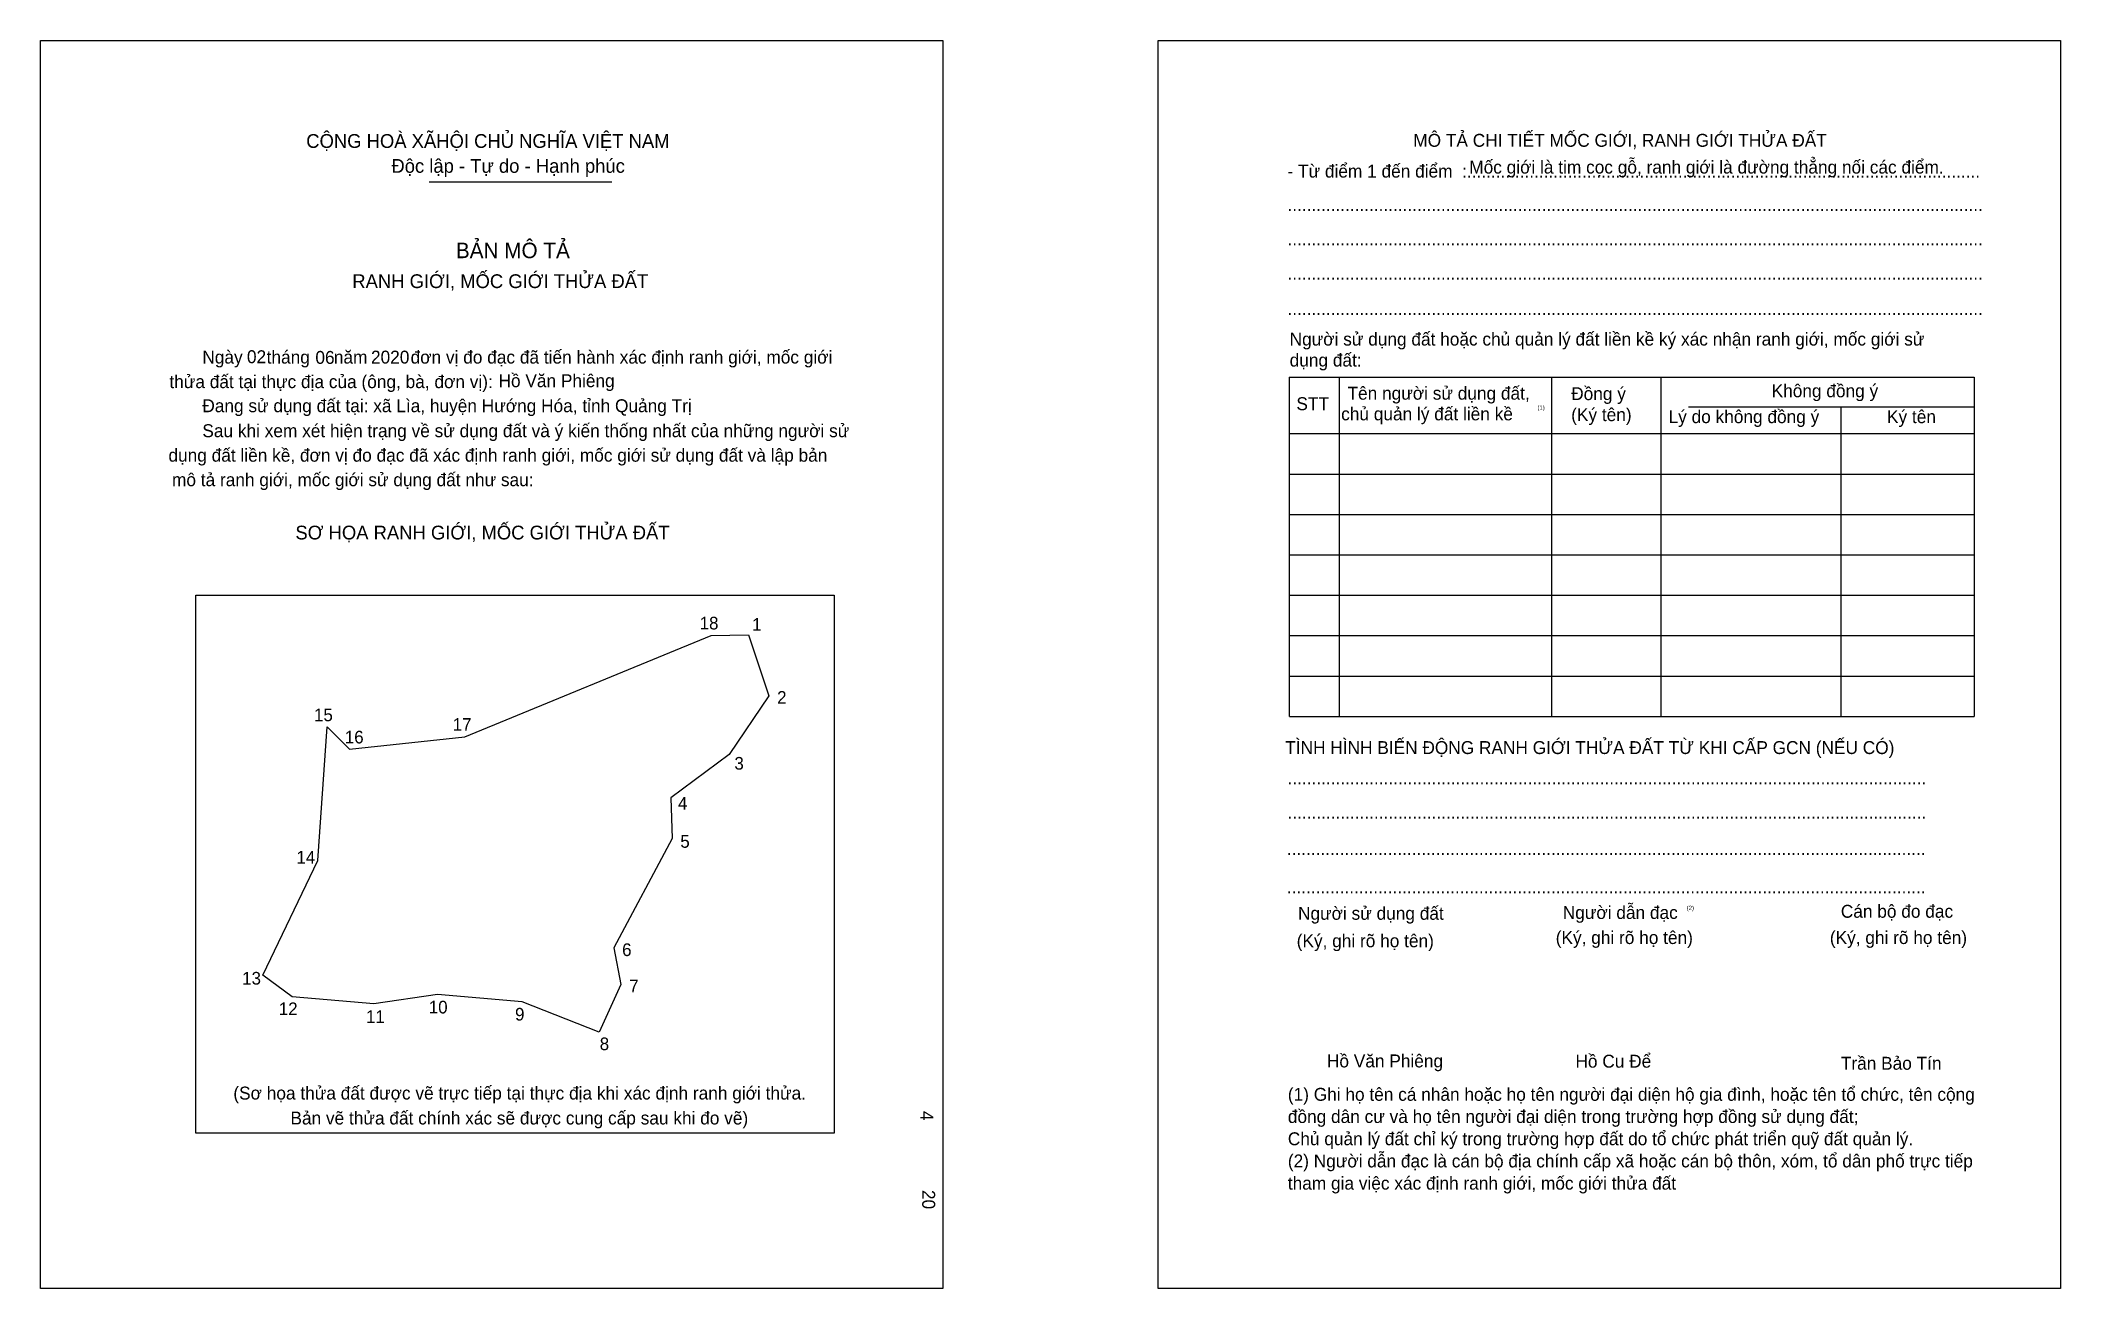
# Model space of a CAD drawing. Extents: x 550461 to 551012, y 1825858 to 1826198.
import ezdxf

# ---------------------------------------------------------------- set-up
doc = ezdxf.new("R2010")
doc.units = 0
for name, color, linetype in [('bmtKhungInTrang1', 7, 'Continuous'), ('bmtKhungInTrang2', 7, 'Continuous'), ('bmtNoiDung', 7, 'Continuous'), ('bmtTemplate', 7, 'Continuous'), ('CanhThua', 7, 'Continuous'), ('SoHieuDinhThua', 7, 'Continuous')]:
    doc.layers.add(name, color=color, linetype=linetype)

msp = doc.modelspace()

# ---------------------------------------------------------------- linework, layer by layer
at = {"layer": 'bmtKhungInTrang1'}
msp.add_lwpolyline([(550460.89, 1826198.29), (550706.87, 1826198.29), (550706.87, 1825858.07), (550460.89, 1825858.07)], close=True, dxfattribs=at)
at = {"layer": 'bmtKhungInTrang2'}
msp.add_lwpolyline([(550765.53, 1826198.29), (551011.51, 1826198.29), (551011.51, 1825858.07), (550765.53, 1825858.07)], close=True, dxfattribs=at)
at = {"layer": 'bmtTemplate'}
for p, q in [((550566.89, 1826159.73), (550616.63, 1826159.73)), ((550814.87, 1826106.52), (550814.87, 1826014.03)), ((550872.74, 1826106.52), (550872.74, 1826014.03)), ((550902.51, 1826106.63), (550902.51, 1826014.03)), ((550987.96, 1826106.52), (550987.96, 1826014.03)), ((550910.06, 1826098.38), (550987.96, 1826098.38)), ((550801.38, 1826091.11), (550987.96, 1826091.11)), ((550801.38, 1826080.1), (550987.96, 1826080.1)), ((550801.38, 1826069.09), (550987.96, 1826069.09)), ((550801.38, 1826058.08), (550987.96, 1826058.08)), ((550801.38, 1826047.07), (550987.96, 1826047.07)), ((550801.38, 1826036.05), (550987.96, 1826036.05)), ((550801.38, 1826025.04), (550987.96, 1826025.04)), ((550801.38, 1826014.03), (550987.96, 1826014.03))]:
    msp.add_line(p, q, dxfattribs=at)
for points in [[(550801.26, 1826106.52), (550987.96, 1826106.52)], [(550801.26, 1826106.52), (550801.26, 1826014.03)], [(550951.64, 1826098.27), (550951.64, 1826014.03)]]:
    msp.add_lwpolyline(points, dxfattribs=at)
msp.add_lwpolyline([(550503.21, 1825900.44), (550503.21, 1826047.05), (550677.26, 1826047.05), (550677.26, 1825900.44)], close=True, dxfattribs=at)
at = {"layer": 'CanhThua'}
for p, q in [((550576.55, 1826008.49), (550643.69, 1826036.08)), ((550643.69, 1826036.08), (550653.86, 1826036.29)), ((550653.86, 1826036.29), (550659.45, 1826019.65)), ((550659.45, 1826019.65), (550648.62, 1826003.63)), ((550536.47, 1825974.77), (550539.06, 1826011.22)), ((550539.06, 1826011.22), (550545.16, 1826005.14)), ((550545.16, 1826005.14), (550576.55, 1826008.49)), ((550648.62, 1826003.63), (550632.74, 1825991.85)), ((550632.74, 1825991.85), (550633.05, 1825980.74)), ((550633.05, 1825980.74), (550617.2, 1825950.96)), ((550521.56, 1825943.49), (550536.47, 1825974.77)), ((550617.2, 1825950.96), (550619.11, 1825940.95)), ((550529.53, 1825937.56), (550521.56, 1825943.49)), ((550551.74, 1825935.65), (550529.53, 1825937.56)), ((550569.1, 1825938.24), (550551.74, 1825935.65)), ((550592.21, 1825936.2), (550569.1, 1825938.24)), ((550619.11, 1825940.95), (550613.18, 1825927.98)), ((550613.18, 1825927.98), (550592.21, 1825936.2))]:
    msp.add_line(p, q, dxfattribs=at)

# ---------------------------------------------------------------- texts
at = {"layer": 'bmtNoiDung'}
for s, height, p in [('02', 3.52, (550517.18, 1826110.31)), ('06', 3.52, (550535.84, 1826110.12)), ('2020', 3.52, (550550.99, 1826110.2)), ('Hồ Văn Phiêng', 3.5195, (550585.75, 1826103.77)), ('Hồ Văn Phiêng', 3.5195, (550811.54, 1825918.36))]:
    msp.add_text(s, height=height, dxfattribs=at).set_placement(p)
for s, p in [('4', (550700.74, 1825906.5)), ('20', (550701.24, 1825884.96))]:
    msp.add_text(s, height=3.52, rotation=270, dxfattribs=at).set_placement(p)
at = {"layer": 'bmtTemplate'}
for s, height, p in [('CỘNG HOÀ XÃHỘI CHỦ NGHĨA VIỆT NAM', 3.7541, (550533.35, 1826168.99)), ('MÔ TẢ CHI TIẾT MỐC GIỚI, RANH GIỚI THỬA ĐẤT', 3.5182, (550835.08, 1826169.29)), ('Độc lập - Tự do - Hạnh phúc', 3.7541, (550556.56, 1826162.2)), ('- Từ điểm 1 đến điểm  :...........................................................................................................', 3.51818, (550800.79, 1826160.9)), ('Mốc giới là tim cọc gỗ, ranh giới là đường thẳng nối các điểm.', 3.5182, (550850.34, 1826161.99)), ('.................................................................................................................................................', 3.51818, (550800.79, 1826151.78)), ('BẢN MÔ TẢ', 4.223, (550574.13, 1826138.93)), ('.................................................................................................................................................', 3.51818, (550800.79, 1826142.42)), ('RANH GIỚI, MỐC GIỚI THỬA ĐẤT', 3.7541, (550545.9, 1826130.78)), ('.................................................................................................................................................', 3.51818, (550800.79, 1826133.06)), ('.................................................................................................................................................', 3.51818, (550800.79, 1826123.48)), ('Người sử dụng đất hoặc chủ quản lý đất liền kề ký xác nhận ranh giới, mốc giới sử', 3.5182, (550801.38, 1826115.11)), ('Ngày     tháng     năm         đơn vị đo đạc đã tiến hành xác định ranh giới, mốc giới ', 3.5195, (550505.03, 1826110.2)), ('dụng đất:', 3.518, (550801.38, 1826109.39)), ('thửa đất tại thực địa của (ông, bà, đơn vị):', 3.5195, (550496.05, 1826103.51)), ('Tên người sử dụng đất,', 3.5182, (550817.15, 1826100.36)), ('Đồng ý', 3.518, (550878.12, 1826100.25)), ('Không đồng ý', 3.5182, (550932.75, 1826101.02)), ('Đang sử dụng đất tại: xã Lìa, huyện Hướng Hóa, tỉnh Quảng Trị', 3.5195, (550505.03, 1826096.95)), ('STT', 3.518, (550803.22, 1826097.5)), ('chủ quản lý đất liền kề', 3.5182, (550815.42, 1826094.73)), ('(1)', 1.173, (550868.93, 1826097.62)), ('(Ký tên)', 3.518, (550878.12, 1826094.52)), ('Lý do không đồng ý', 3.5182, (550904.66, 1826093.97)), ('Ký tên', 3.518, (550964.2, 1826093.97)), ('Sau khi xem xét hiện trạng về sử dụng đất và ý kiến thống nhất của những người sử ', 3.5195, (550505.03, 1826090.14)), ('dụng đất liền kề, đơn vị đo đạc đã xác định ranh giới, mốc giới sử dụng đất và lập bản', 3.5195, (550495.79, 1826083.46)), ('mô tả ranh giới, mốc giới sử dụng đất như sau:', 3.5195, (550496.76, 1826076.78)), ('SƠ HỌA RANH GIỚI, MỐC GIỚI THỬA ĐẤT', 3.7541, (550530.39, 1826062.26)), ('TÌNH HÌNH BIẾN ĐỘNG RANH GIỚI THỬA ĐẤT TỪ KHI CẤP GCN (NẾU CÓ)', 3.5182, (550800.19, 1826003.77)), ('.....................................................................................................................................', 3.52345, (550800.79, 1825995.49)), ('.....................................................................................................................................', 3.52345, (550800.79, 1825986.13)), ('.....................................................................................................................................', 3.52345, (550800.61, 1825976.22)), ('.....................................................................................................................................', 3.52345, (550800.61, 1825965.76)), ('Người sử dụng đất', 3.5182, (550803.66, 1825958.6)), ('Người dẫn đạc', 3.5182, (550875.82, 1825958.82)), ('(2)', 1.173, (550909.6, 1825961.25)), ('Cán bộ đo đạc', 3.5182, (550951.61, 1825959.15)), ('(Ký, ghi rõ họ tên)', 3.5182, (550803.3, 1825951.11)), ('(Ký, ghi rõ họ tên)', 3.5182, (550873.9, 1825951.99)), ('(Ký, ghi rõ họ tên)', 3.5182, (550948.62, 1825951.99)), ('Hồ Cu Để', 3.518, (550879.28, 1825918.29)), ('Trần Bảo Tín', 3.5182, (550951.61, 1825917.73)), ('(Sơ họa thửa đất được vẽ trực tiếp tại thực địa khi xác định ranh giới thửa.', 3.5195, (550513.48, 1825909.6)), ('(1) Ghi họ tên cá nhân hoặc họ tên người đại diện hộ gia đình, hoặc tên tổ chức, tên cộng', 3.5182, (550800.89, 1825909.26)), ('Bản vẽ thửa đất chính xác sẽ được cung cấp sau khi đo vẽ)', 3.5195, (550529.04, 1825902.8)), ('đồng dân cư và họ tên người đại diện trong trường hợp đồng sử dụng đất;', 3.5182, (550800.89, 1825903.21)), ('Chủ quản lý đất chỉ ký trong trường hợp đất do tổ chức phát triển quỹ đất quản lý.', 3.5182, (550800.89, 1825897.15)), ('(2) Người dẫn đạc là cán bộ địa chính cấp xã hoặc cán bộ thôn, xóm, tổ dân phố trực tiếp', 3.5182, (550800.89, 1825891.1)), ('tham gia việc xác định ranh giới, mốc giới thửa đất', 3.5182, (550800.89, 1825885.04))]:
    msp.add_text(s, height=height, dxfattribs=at).set_placement(p)
at = {"layer": 'SoHieuDinhThua'}
for s, height, p in [('18', 3.447, (550640.58, 1826037.73)), ('1', 3.45, (550654.88, 1826037.38)), ('2', 3.45, (550661.69, 1826017.47)), ('15', 3.447, (550535.47, 1826012.72)), ('16', 3.447, (550543.86, 1826006.67)), ('17', 3.447, (550573.27, 1826010.11)), ('3', 3.45, (550650.05, 1825999.52)), ('4', 3.45, (550634.66, 1825988.62)), ('5', 3.45, (550635.3, 1825978.23)), ('14', 3.447, (550530.67, 1825973.92)), ('6', 3.45, (550619.44, 1825948.71)), ('13', 3.447, (550515.88, 1825940.94)), ('7', 3.45, (550621.37, 1825938.81)), ('12', 3.447, (550525.87, 1825932.61)), ('11', 3.447, (550549.62, 1825930.48)), ('10', 3.447, (550566.75, 1825933.07)), ('9', 3.45, (550590.26, 1825931.12)), ('8', 3.45, (550613.34, 1825923.06))]:
    msp.add_text(s, height=height, dxfattribs=at).set_placement(p)

doc.saveas('drawing.dxf')
